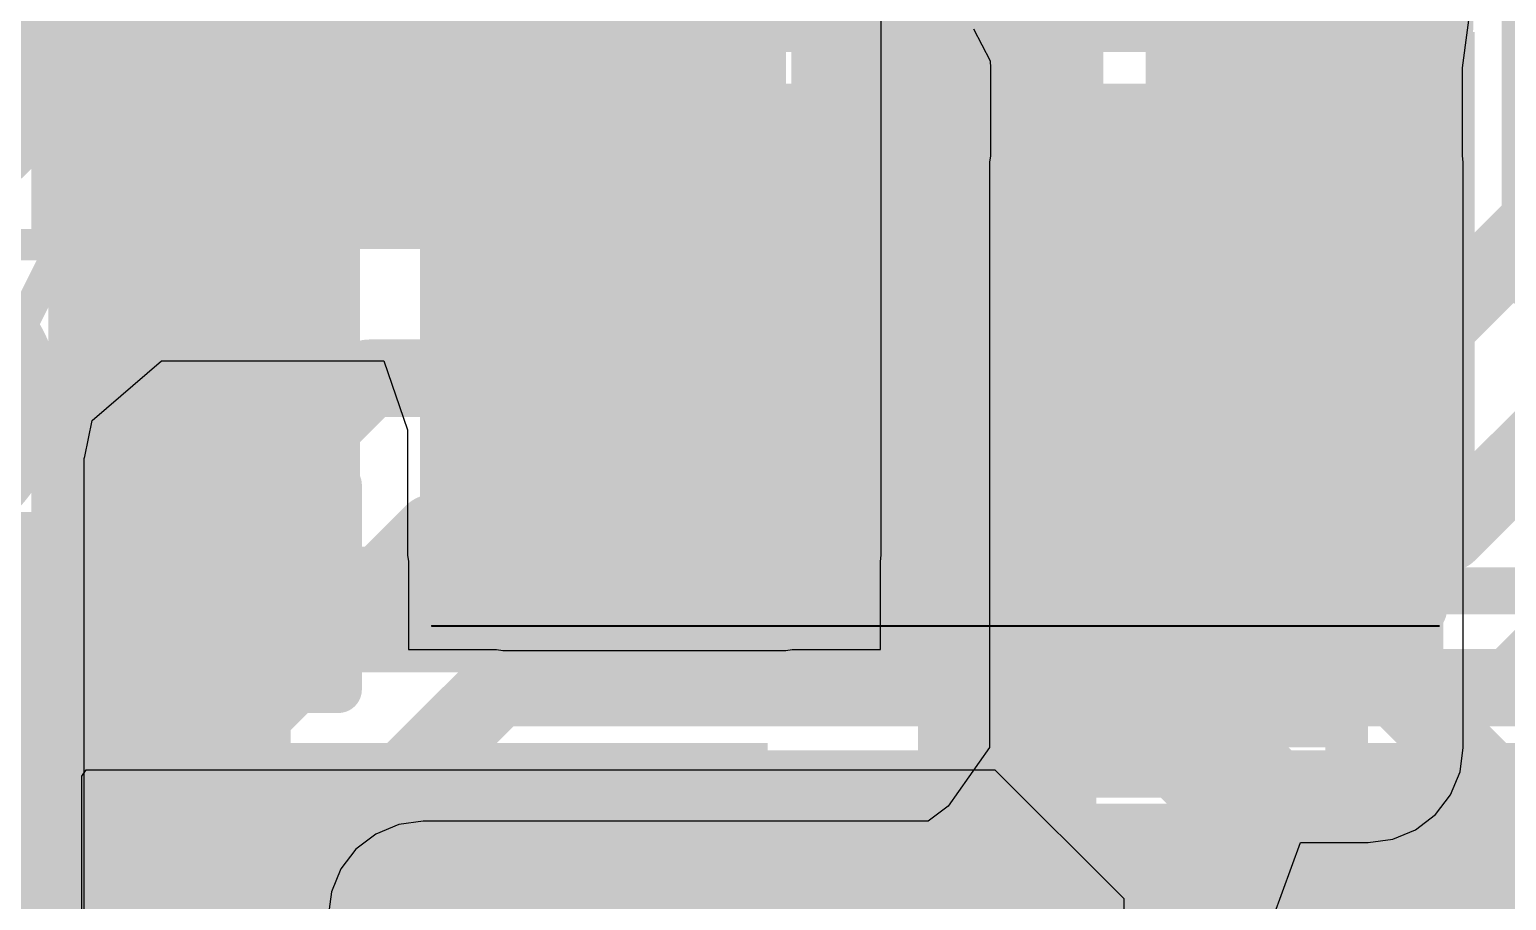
# Model space of a CAD drawing. Header units: inches. Extents: x -35 to 304, y -8 to 63.
# Drawn here: x 8.249 to 10.634, y 5.094 to 6.501 of the extents above; entities that cross this region are included whole.
import ezdxf

# ---------------------------------------------------------------- set-up
doc = ezdxf.new("R2010")
doc.units = ezdxf.units.IN
for name, color, linetype in [('Bottom Layer', 5, 'Continuous'), ('Bottom Overlay', 54, 'Continuous'), ('Bottom Paste', 16, 'Continuous'), ('Bottom Solder', 6, 'Continuous'), ('Drill Drawing', 1, 'Continuous'), ('Layer 2', 16, 'Continuous'), ('Layer 3', 76, 'Continuous'), ('Top Layer', 1, 'Continuous'), ('Top Overlay', 2, 'Continuous'), ('Top Paste', 8, 'Continuous'), ('Top Solder', 216, 'Continuous'), ('Via Holes', 16, 'Continuous')]:
    doc.layers.add(name, color=color, linetype=linetype)

# ---------------------------------------------------------------- blocks, each defined once
blk = doc.blocks.new('CAP_0201_B_4')
at = {"layer": 'Bottom Layer'}
for points in [[(-0.45, 0.15), (-0.15, 0.15), (-0.15, -0.15), (-0.45, -0.15)], [(0.15, 0.15), (0.45, 0.15), (0.45, -0.15), (0.15, -0.15)]]:
    blk.add_hatch(color=5, dxfattribs=at).paths.add_polyline_path(points)
at = {"layer": 'Bottom Paste'}
for points in [[(-0.45, 0.15), (-0.15, 0.15), (-0.15, -0.15), (-0.45, -0.15)], [(0.15, 0.15), (0.45, 0.15), (0.45, -0.15), (0.15, -0.15)]]:
    blk.add_hatch(color=16, dxfattribs=at).paths.add_polyline_path(points)
at = {"layer": 'Bottom Solder'}
for points in [[(-0.505, 0.205), (-0.095, 0.205), (-0.095, -0.205), (-0.505, -0.205)], [(0.095, 0.205), (0.505, 0.205), (0.505, -0.205), (0.095, -0.205)]]:
    blk.add_hatch(color=6, dxfattribs=at).paths.add_polyline_path(points)
at = {"layer": 'Bottom Overlay'}
for points in [[(-0.5334, -0.2286, 0.0762, 0.0762, 0), (-0.5334, 0.2286, 0.0762, 0.0762, 0)], [(-0.2032, 0.2286, 0.0762, 0.0762, 0), (-0.5334, 0.2286, 0.0762, 0.0762, 0)], [(0.5334, 0.2286, 0.0762, 0.0762, 0), (0.2032, 0.2286, 0.0762, 0.0762, 0)], [(0.5334, -0.2286, 0.0762, 0.0762, 0), (0.5334, 0.2286, 0.0762, 0.0762, 0)], [(-0.2032, -0.2286, 0.0762, 0.0762, 0), (-0.5334, -0.2286, 0.0762, 0.0762, 0)], [(0.5334, -0.2286, 0.0762, 0.0762, 0), (0.2032, -0.2286, 0.0762, 0.0762, 0)]]:
    blk.add_lwpolyline(points, format="xyseb", dxfattribs=at)
for points in [[(-0.5524, 0.2286, 0.0381, 0.0381, 1), (-0.5143, 0.2286, 0.0381, 0.0381, 1)], [(-0.5524, 0.2286, 0.0381, 0.0381, 1), (-0.5143, 0.2286, 0.0381, 0.0381, 1)], [(-0.2223, 0.2286, 0.0381, 0.0381, 1), (-0.1842, 0.2286, 0.0381, 0.0381, 1)], [(0.1842, 0.2286, 0.0381, 0.0381, 1), (0.2223, 0.2286, 0.0381, 0.0381, 1)], [(0.5143, 0.2286, 0.0381, 0.0381, 1), (0.5524, 0.2286, 0.0381, 0.0381, 1)], [(0.5143, 0.2286, 0.0381, 0.0381, 1), (0.5524, 0.2286, 0.0381, 0.0381, 1)], [(-0.5524, -0.2286, 0.0381, 0.0381, 1), (-0.5143, -0.2286, 0.0381, 0.0381, 1)], [(-0.5524, -0.2286, 0.0381, 0.0381, 1), (-0.5143, -0.2286, 0.0381, 0.0381, 1)], [(-0.2223, -0.2286, 0.0381, 0.0381, 1), (-0.1842, -0.2286, 0.0381, 0.0381, 1)], [(0.1842, -0.2286, 0.0381, 0.0381, 1), (0.2223, -0.2286, 0.0381, 0.0381, 1)], [(0.5143, -0.2286, 0.0381, 0.0381, 1), (0.5524, -0.2286, 0.0381, 0.0381, 1)], [(0.5143, -0.2286, 0.0381, 0.0381, 1), (0.5524, -0.2286, 0.0381, 0.0381, 1)]]:
    blk.add_lwpolyline(points, format="xyseb", close=True, dxfattribs=at)
blk = doc.blocks.new('DC_096_7')
at = {"layer": 'Top Layer'}
for points in [[(-2.05, 2.0542), (-0.75, 2.0542), (-0.75, 0.2542), (-2.05, 0.2542)], [(-2.05, -0.7458), (-0.75, -0.7458), (-0.75, -1.7458), (-2.05, -1.7458)]]:
    blk.add_hatch(color=1, dxfattribs=at).paths.add_polyline_path(points)
at = {"layer": 'Top Paste'}
for points in [[(-2.05, 2.0542), (-0.75, 2.0542), (-0.75, 0.2542), (-2.05, 0.2542)], [(-2.05, -0.7458), (-0.75, -0.7458), (-0.75, -1.7458), (-2.05, -1.7458)]]:
    blk.add_hatch(color=8, dxfattribs=at).paths.add_polyline_path(points)
at = {"layer": 'Top Solder'}
for points in [[(-2.1, 2.1042), (-0.7, 2.1042), (-0.7, 0.2042), (-2.1, 0.2042)], [(-2.1, -0.6958), (-0.7, -0.6958), (-0.7, -1.7958), (-2.1, -1.7958)]]:
    blk.add_hatch(color=216, dxfattribs=at).paths.add_polyline_path(points)
at = {"layer": 'Top Overlay'}
blk.add_lwpolyline([(-2.05, -1.7458, 0.0762, 0.0762, 0), (-2.05, 2.0542, 0.0762, 0.0762, 0)], format="xyseb", dxfattribs=at)
blk.add_lwpolyline([(-2.0691, -1.7458, 0.0381, 0.0381, 1), (-2.031, -1.7458, 0.0381, 0.0381, 1)], format="xyseb", close=True, dxfattribs=at)
blk = doc.blocks.new('EYSHSNZWZ_12')
at = {"layer": 'Top Layer'}
for points in [[(-3.225, -0.875), (-2.925, -0.875), (-2.925, -1.425), (-3.225, -1.425)], [(-2.625, -0.875), (-2.325, -0.875), (-2.325, -1.425), (-2.625, -1.425)], [(-2.025, -0.875), (-1.725, -0.875), (-1.725, -1.425), (-2.025, -1.425)], [(-1.425, -0.875), (-1.125, -0.875), (-1.125, -1.425), (-1.425, -1.425)]]:
    blk.add_hatch(color=1, dxfattribs=at).paths.add_polyline_path(points)
at = {"layer": 'Top Paste'}
for points in [[(-3.225, -0.875), (-2.925, -0.875), (-2.925, -1.425), (-3.225, -1.425)], [(-2.625, -0.875), (-2.325, -0.875), (-2.325, -1.425), (-2.625, -1.425)], [(-2.025, -0.875), (-1.725, -0.875), (-1.725, -1.425), (-2.025, -1.425)], [(-1.425, -0.875), (-1.125, -0.875), (-1.125, -1.425), (-1.425, -1.425)], [(-2.025, -1.3698), (-1.725, -1.3698), (-1.725, -0.9298), (-2.025, -0.9298)], [(-3.2252, -1.37), (-2.9252, -1.37), (-2.9252, -0.93), (-3.2252, -0.93)], [(-2.625, -1.37), (-2.325, -1.37), (-2.325, -0.93), (-2.625, -0.93)], [(-1.425, -1.37), (-1.125, -1.37), (-1.125, -0.93), (-1.425, -0.93)]]:
    blk.add_hatch(color=8, dxfattribs=at).paths.add_polyline_path(points)
at = {"layer": 'Top Solder'}
for points in [[(-3.3266, -0.7734), (-2.8234, -0.7734), (-2.8234, -1.5266), (-3.3266, -1.5266)], [(-2.7266, -0.7734), (-2.2234, -0.7734), (-2.2234, -1.5266), (-2.7266, -1.5266)], [(-2.1266, -0.7734), (-1.6234, -0.7734), (-1.6234, -1.5266), (-2.1266, -1.5266)], [(-1.5266, -0.7734), (-1.0234, -0.7734), (-1.0234, -1.5266), (-1.5266, -1.5266)]]:
    blk.add_hatch(color=216, dxfattribs=at).paths.add_polyline_path(points)
at = {"layer": 'Top Overlay'}
blk.add_lwpolyline([(-4.318, -1.6764, 0.0762, 0.0762, 0), (4.318, -1.6764, 0.0762, 0.0762, 0)], format="xyseb", dxfattribs=at)
blk = doc.blocks.new('DSBGA_9__1_651_1_61__B_13')
at = {"layer": 'Bottom Layer'}
h = blk.add_hatch(color=5, dxfattribs=at)
edge = h.paths.add_edge_path()
edge.add_arc((-0.5, 0.5), 0.1225, 0, 360)
h = blk.add_hatch(color=5, dxfattribs=at)
edge = h.paths.add_edge_path()
edge.add_arc((0, 0.5), 0.1225, 0, 360)
h = blk.add_hatch(color=5, dxfattribs=at)
edge = h.paths.add_edge_path()
edge.add_arc((0.5, 0.5), 0.1225, 0, 360)
h = blk.add_hatch(color=5, dxfattribs=at)
edge = h.paths.add_edge_path()
edge.add_arc((-0.5, 0), 0.1225, 0, 360)
h = blk.add_hatch(color=5, dxfattribs=at)
edge = h.paths.add_edge_path()
edge.add_arc((0, 0), 0.1225, 0, 360)
h = blk.add_hatch(color=5, dxfattribs=at)
edge = h.paths.add_edge_path()
edge.add_arc((0.5, 0), 0.1225, 0, 360)
h = blk.add_hatch(color=5, dxfattribs=at)
edge = h.paths.add_edge_path()
edge.add_arc((-0.5, -0.5), 0.1225, 0, 360)
h = blk.add_hatch(color=5, dxfattribs=at)
edge = h.paths.add_edge_path()
edge.add_arc((0, -0.5), 0.1225, 0, 360)
h = blk.add_hatch(color=5, dxfattribs=at)
edge = h.paths.add_edge_path()
edge.add_arc((0.5, -0.5), 0.1225, 0, 360)
at = {"layer": 'Bottom Paste'}
h = blk.add_hatch(color=16, dxfattribs=at)
edge = h.paths.add_edge_path()
edge.add_arc((-0.5, 0.5), 0.1225, 0, 360)
h = blk.add_hatch(color=16, dxfattribs=at)
edge = h.paths.add_edge_path()
edge.add_arc((0, 0.5), 0.1225, 0, 360)
h = blk.add_hatch(color=16, dxfattribs=at)
edge = h.paths.add_edge_path()
edge.add_arc((0.5, 0.5), 0.1225, 0, 360)
h = blk.add_hatch(color=16, dxfattribs=at)
edge = h.paths.add_edge_path()
edge.add_arc((-0.5, 0), 0.1225, 0, 360)
h = blk.add_hatch(color=16, dxfattribs=at)
edge = h.paths.add_edge_path()
edge.add_arc((0, 0), 0.1225, 0, 360)
h = blk.add_hatch(color=16, dxfattribs=at)
edge = h.paths.add_edge_path()
edge.add_arc((0.5, 0), 0.1225, 0, 360)
h = blk.add_hatch(color=16, dxfattribs=at)
edge = h.paths.add_edge_path()
edge.add_arc((-0.5, -0.5), 0.1225, 0, 360)
h = blk.add_hatch(color=16, dxfattribs=at)
edge = h.paths.add_edge_path()
edge.add_arc((0, -0.5), 0.1225, 0, 360)
h = blk.add_hatch(color=16, dxfattribs=at)
edge = h.paths.add_edge_path()
edge.add_arc((0.5, -0.5), 0.1225, 0, 360)
at = {"layer": 'Bottom Solder'}
h = blk.add_hatch(color=6, dxfattribs=at)
edge = h.paths.add_edge_path()
edge.add_arc((-0.5, 0.5), 0.1725, 0, 360)
h = blk.add_hatch(color=6, dxfattribs=at)
edge = h.paths.add_edge_path()
edge.add_arc((0, 0.5), 0.1725, 0, 360)
h = blk.add_hatch(color=6, dxfattribs=at)
edge = h.paths.add_edge_path()
edge.add_arc((0.5, 0.5), 0.1725, 0, 360)
h = blk.add_hatch(color=6, dxfattribs=at)
edge = h.paths.add_edge_path()
edge.add_arc((-0.5, 0), 0.1725, 0, 360)
h = blk.add_hatch(color=6, dxfattribs=at)
edge = h.paths.add_edge_path()
edge.add_arc((0, 0), 0.1725, 0, 360)
h = blk.add_hatch(color=6, dxfattribs=at)
edge = h.paths.add_edge_path()
edge.add_arc((0.5, 0), 0.1725, 0, 360)
h = blk.add_hatch(color=6, dxfattribs=at)
edge = h.paths.add_edge_path()
edge.add_arc((-0.5, -0.5), 0.1725, 0, 360)
h = blk.add_hatch(color=6, dxfattribs=at)
edge = h.paths.add_edge_path()
edge.add_arc((0, -0.5), 0.1725, 0, 360)
h = blk.add_hatch(color=6, dxfattribs=at)
edge = h.paths.add_edge_path()
edge.add_arc((0.5, -0.5), 0.1725, 0, 360)
at = {"layer": 'Bottom Overlay'}
for points in [[(0.8382, 0.8382, 0.0762, 0.0762, 0), (-0.8382, 0.8382, 0.0762, 0.0762, 0)], [(-0.8382, 0.8382, 0.0762, 0.0762, 0), (-0.8382, -0.5334, 0.0762, 0.0762, 0)], [(0.8382, 0.8382, 0.0762, 0.0762, 0), (0.8382, -0.8128, 0.0762, 0.0762, 0)], [(-0.5588, -0.8128, 0.0762, 0.0762, 0), (-0.8382, -0.5334, 0.0762, 0.0762, 0)], [(-0.804, -0.7682, 0.127, 0.127, -0.025751), (-0.8039, -0.7669, 0.127, 0.127, 0)], [(0.8382, -0.8128, 0.0762, 0.0762, 0), (-0.5588, -0.8128, 0.0762, 0.0762, 0)]]:
    blk.add_lwpolyline(points, format="xyseb", dxfattribs=at)
for points in [[(-0.8572, 0.8382, 0.0381, 0.0381, 1), (-0.8191, 0.8382, 0.0381, 0.0381, 1)], [(-0.8572, 0.8382, 0.0381, 0.0381, 1), (-0.8191, 0.8382, 0.0381, 0.0381, 1)], [(0.8191, 0.8382, 0.0381, 0.0381, 1), (0.8572, 0.8382, 0.0381, 0.0381, 1)], [(0.8191, 0.8382, 0.0381, 0.0381, 1), (0.8572, 0.8382, 0.0381, 0.0381, 1)], [(-0.8572, -0.5334, 0.0381, 0.0381, 1), (-0.8191, -0.5334, 0.0381, 0.0381, 1)], [(-0.8572, -0.5334, 0.0381, 0.0381, 1), (-0.8191, -0.5334, 0.0381, 0.0381, 1)], [(-0.8358, -0.7682, 0.0635, 0.0635, 1), (-0.7723, -0.7682, 0.0635, 0.0635, 1)], [(-0.8357, -0.7669, 0.0635, 0.0635, 1), (-0.7722, -0.7669, 0.0635, 0.0635, 1)], [(-0.5778, -0.8128, 0.0381, 0.0381, 1), (-0.5398, -0.8128, 0.0381, 0.0381, 1)], [(-0.5778, -0.8128, 0.0381, 0.0381, 1), (-0.5398, -0.8128, 0.0381, 0.0381, 1)], [(0.8191, -0.8128, 0.0381, 0.0381, 1), (0.8572, -0.8128, 0.0381, 0.0381, 1)], [(0.8191, -0.8128, 0.0381, 0.0381, 1), (0.8572, -0.8128, 0.0381, 0.0381, 1)]]:
    blk.add_lwpolyline(points, format="xyseb", close=True, dxfattribs=at)
blk = doc.blocks.new('DFN_6_EP_2_2__B_14')
at = {"layer": 'Bottom Layer'}
blk.add_hatch(color=5, dxfattribs=at).paths.add_polyline_path([(-0.28, 0.685), (0.28, 0.685), (0.28, -0.685), (-0.28, -0.685)])
at = {"layer": 'Bottom Paste'}
blk.add_hatch(color=16, dxfattribs=at).paths.add_polyline_path([(-0.28, 0.685), (0.28, 0.685), (0.28, -0.685), (-0.28, -0.685)])
at = {"layer": 'Bottom Solder'}
for points in [[(-0.3816, 0.7866), (0.3816, 0.7866), (0.3816, -0.7866), (-0.3816, -0.7866)], [(-1.3191, 0.7516), (-0.5159, 0.7516), (-0.5159, 0.2484), (-1.3191, 0.2484)]]:
    blk.add_hatch(color=6, dxfattribs=at).paths.add_polyline_path(points)
at = {"layer": 'Bottom Overlay'}
for points in [[(-1, 0.7968, 0.0762, 0.0762, 0), (-1, 1, 0.0762, 0.0762, 0)], [(-1, 1, 0.0762, 0.0762, 0), (1, 1, 0.0762, 0.0762, 0)]]:
    blk.add_lwpolyline(points, format="xyseb", dxfattribs=at)
for points in [[(-1.0191, 1, 0.0381, 0.0381, 1), (-0.981, 1, 0.0381, 0.0381, 1)], [(-1.0191, 1, 0.0381, 0.0381, 1), (-0.981, 1, 0.0381, 0.0381, 1)], [(-1.0191, 0.7968, 0.0381, 0.0381, 1), (-0.981, 0.7968, 0.0381, 0.0381, 1)]]:
    blk.add_lwpolyline(points, format="xyseb", close=True, dxfattribs=at)
blk = doc.blocks.new('R___0201_B_22')
at = {"layer": 'Bottom Layer'}
for points in [[(-0.41, 0.185), (-0.14, 0.185), (-0.14, -0.185), (-0.41, -0.185)], [(0.14, 0.185), (0.41, 0.185), (0.41, -0.185), (0.14, -0.185)]]:
    blk.add_hatch(color=5, dxfattribs=at).paths.add_polyline_path(points)
at = {"layer": 'Bottom Paste'}
for points in [[(-0.41, 0.185), (-0.14, 0.185), (-0.14, -0.185), (-0.41, -0.185)], [(0.14, 0.185), (0.41, 0.185), (0.41, -0.185), (0.14, -0.185)]]:
    blk.add_hatch(color=16, dxfattribs=at).paths.add_polyline_path(points)
at = {"layer": 'Bottom Solder'}
for points in [[(-0.465, 0.24), (-0.085, 0.24), (-0.085, -0.24), (-0.465, -0.24)], [(0.085, 0.24), (0.465, 0.24), (0.465, -0.24), (0.085, -0.24)]]:
    blk.add_hatch(color=6, dxfattribs=at).paths.add_polyline_path(points)
at = {"layer": 'Bottom Overlay'}
for points in [[(-0.4826, -0.254, 0.0762, 0.0762, 0), (-0.4826, 0.254, 0.0762, 0.0762, 0)], [(0.4826, 0.254, 0.0762, 0.0762, 0), (-0.4826, 0.254, 0.0762, 0.0762, 0)], [(0.4826, -0.254, 0.0762, 0.0762, 0), (0.4826, 0.254, 0.0762, 0.0762, 0)], [(0.4826, -0.254, 0.0762, 0.0762, 0), (-0.4826, -0.254, 0.0762, 0.0762, 0)]]:
    blk.add_lwpolyline(points, format="xyseb", dxfattribs=at)
for points in [[(-0.5016, 0.254, 0.0381, 0.0381, 1), (-0.4636, 0.254, 0.0381, 0.0381, 1)], [(-0.5016, 0.254, 0.0381, 0.0381, 1), (-0.4636, 0.254, 0.0381, 0.0381, 1)], [(0.4636, 0.254, 0.0381, 0.0381, 1), (0.5016, 0.254, 0.0381, 0.0381, 1)], [(0.4636, 0.254, 0.0381, 0.0381, 1), (0.5016, 0.254, 0.0381, 0.0381, 1)], [(-0.5016, -0.254, 0.0381, 0.0381, 1), (-0.4636, -0.254, 0.0381, 0.0381, 1)], [(-0.5016, -0.254, 0.0381, 0.0381, 1), (-0.4636, -0.254, 0.0381, 0.0381, 1)], [(0.4636, -0.254, 0.0381, 0.0381, 1), (0.5016, -0.254, 0.0381, 0.0381, 1)], [(0.4636, -0.254, 0.0381, 0.0381, 1), (0.5016, -0.254, 0.0381, 0.0381, 1)]]:
    blk.add_lwpolyline(points, format="xyseb", close=True, dxfattribs=at)
blk = doc.blocks.new('R___0402_B_23')
at = {"layer": 'Bottom Layer'}
for points in [[(-0.2413, 0.3175), (-0.2413, -0.3175), (-0.6985, -0.3175), (-0.6985, 0.3175)], [(0.6985, 0.3175), (0.6985, -0.3175), (0.2413, -0.3175), (0.2413, 0.3175)]]:
    blk.add_hatch(color=5, dxfattribs=at).paths.add_polyline_path(points)
at = {"layer": 'Bottom Paste'}
for points in [[(-0.2413, 0.3175), (-0.2413, -0.3175), (-0.6985, -0.3175), (-0.6985, 0.3175)], [(0.6985, 0.3175), (0.6985, -0.3175), (0.2413, -0.3175), (0.2413, 0.3175)]]:
    blk.add_hatch(color=16, dxfattribs=at).paths.add_polyline_path(points)
at = {"layer": 'Bottom Solder'}
for points in [[(-0.1863, 0.3725), (-0.1863, -0.3725), (-0.7535, -0.3725), (-0.7535, 0.3725)], [(0.7535, 0.3725), (0.7535, -0.3725), (0.1863, -0.3725), (0.1863, 0.3725)]]:
    blk.add_hatch(color=6, dxfattribs=at).paths.add_polyline_path(points)
at = {"layer": 'Bottom Overlay'}
for points in [[(-0.7874, 0.4064, 0.0762, 0.0762, 0), (-0.7874, -0.4064, 0.0762, 0.0762, 0)], [(0.7874, 0.4064, 0.0762, 0.0762, 0), (-0.7874, 0.4064, 0.0762, 0.0762, 0)], [(0.8128, 0.4318, 0.00323, 0.00323, 0), (-0.8128, 0.4318, 0.00323, 0.00323, 0)], [(0.7874, 0.4064, 0.0762, 0.0762, 0), (0.7874, -0.4064, 0.0762, 0.0762, 0)], [(0.7874, -0.4064, 0.0762, 0.0762, 0), (-0.7874, -0.4064, 0.0762, 0.0762, 0)]]:
    blk.add_lwpolyline(points, format="xyseb", dxfattribs=at)
for points in [[(-0.8065, 0.4064, 0.0381, 0.0381, 1), (-0.7683, 0.4064, 0.0381, 0.0381, 1)], [(-0.8065, 0.4064, 0.0381, 0.0381, 1), (-0.7683, 0.4064, 0.0381, 0.0381, 1)], [(-0.8136, 0.4318, 0.00161, 0.00161, 1), (-0.812, 0.4318, 0.00161, 0.00161, 1)], [(0.7683, 0.4064, 0.0381, 0.0381, 1), (0.8065, 0.4064, 0.0381, 0.0381, 1)], [(0.7683, 0.4064, 0.0381, 0.0381, 1), (0.8065, 0.4064, 0.0381, 0.0381, 1)], [(0.812, 0.4318, 0.00161, 0.00161, 1), (0.8136, 0.4318, 0.00161, 0.00161, 1)], [(-0.8065, -0.4064, 0.0381, 0.0381, 1), (-0.7683, -0.4064, 0.0381, 0.0381, 1)], [(-0.8065, -0.4064, 0.0381, 0.0381, 1), (-0.7683, -0.4064, 0.0381, 0.0381, 1)], [(0.7683, -0.4064, 0.0381, 0.0381, 1), (0.8065, -0.4064, 0.0381, 0.0381, 1)], [(0.7683, -0.4064, 0.0381, 0.0381, 1), (0.8065, -0.4064, 0.0381, 0.0381, 1)]]:
    blk.add_lwpolyline(points, format="xyseb", close=True, dxfattribs=at)
blk = doc.blocks.new('R___0201_B_24')
at = {"layer": 'Bottom Layer'}
for points in [[(-0.41, 0.185), (-0.14, 0.185), (-0.14, -0.185), (-0.41, -0.185)], [(0.14, 0.185), (0.41, 0.185), (0.41, -0.185), (0.14, -0.185)]]:
    blk.add_hatch(color=5, dxfattribs=at).paths.add_polyline_path(points)
at = {"layer": 'Bottom Paste'}
for points in [[(-0.41, 0.185), (-0.14, 0.185), (-0.14, -0.185), (-0.41, -0.185)], [(0.14, 0.185), (0.41, 0.185), (0.41, -0.185), (0.14, -0.185)]]:
    blk.add_hatch(color=16, dxfattribs=at).paths.add_polyline_path(points)
at = {"layer": 'Bottom Solder'}
for points in [[(-0.465, 0.24), (-0.085, 0.24), (-0.085, -0.24), (-0.465, -0.24)], [(0.085, 0.24), (0.465, 0.24), (0.465, -0.24), (0.085, -0.24)]]:
    blk.add_hatch(color=6, dxfattribs=at).paths.add_polyline_path(points)
at = {"layer": 'Bottom Overlay'}
for points in [[(-0.4826, 0.254, 0.0762, 0.0762, 0), (-0.4826, -0.254, 0.0762, 0.0762, 0)], [(0.4826, 0.254, 0.0762, 0.0762, 0), (-0.4826, 0.254, 0.0762, 0.0762, 0)], [(0.4826, 0.254, 0.0762, 0.0762, 0), (0.4826, -0.254, 0.0762, 0.0762, 0)], [(0.4826, -0.254, 0.0762, 0.0762, 0), (-0.4826, -0.254, 0.0762, 0.0762, 0)]]:
    blk.add_lwpolyline(points, format="xyseb", dxfattribs=at)
for points in [[(-0.5016, 0.254, 0.0381, 0.0381, 1), (-0.4636, 0.254, 0.0381, 0.0381, 1)], [(-0.5016, 0.254, 0.0381, 0.0381, 1), (-0.4636, 0.254, 0.0381, 0.0381, 1)], [(0.4636, 0.254, 0.0381, 0.0381, 1), (0.5016, 0.254, 0.0381, 0.0381, 1)], [(0.4636, 0.254, 0.0381, 0.0381, 1), (0.5016, 0.254, 0.0381, 0.0381, 1)], [(-0.5016, -0.254, 0.0381, 0.0381, 1), (-0.4636, -0.254, 0.0381, 0.0381, 1)], [(-0.5016, -0.254, 0.0381, 0.0381, 1), (-0.4636, -0.254, 0.0381, 0.0381, 1)], [(0.4636, -0.254, 0.0381, 0.0381, 1), (0.5016, -0.254, 0.0381, 0.0381, 1)], [(0.4636, -0.254, 0.0381, 0.0381, 1), (0.5016, -0.254, 0.0381, 0.0381, 1)]]:
    blk.add_lwpolyline(points, format="xyseb", close=True, dxfattribs=at)

msp = doc.modelspace()

# ---------------------------------------------------------------- hatches: boundary and pattern name
at = {"layer": 'Bottom Layer'}
for points in [[(8.8343, 6.2733), (9.4706, 6.2733), (9.4706, 7.0035), (8.8343, 7.0035)], [(9.0134, 5.6515), (9.4706, 5.6515), (9.4706, 6.9844), (9.0134, 6.9844)], [(9.9532, 5.3411), (10.4104, 5.3411), (10.4104, 6.2865), (9.9532, 6.2865)], [(7.7807, 3.811), (8.6382, 3.811), (8.6382, 5.594), (7.7807, 5.594)]]:
    msp.add_hatch(color=5, dxfattribs=at).paths.add_polyline_path(points)
h = msp.add_hatch(color=5, dxfattribs=at)
edge = h.paths.add_edge_path()
edge.add_arc((10.1135, 5.6082), 0.15, 0, 360)
at = {"layer": 'Bottom Solder'}
h = msp.add_hatch(color=6, dxfattribs=at)
edge = h.paths.add_edge_path()
edge.add_arc((8.0681, 6.4472), 0.2516, 0, 360)
h = msp.add_hatch(color=6, dxfattribs=at)
edge = h.paths.add_edge_path()
edge.add_arc((8.0479, 5.8991), 0.2516, 0, 360)
h = msp.add_hatch(color=6, dxfattribs=at)
edge = h.paths.add_edge_path()
edge.add_arc((10.1135, 5.6082), 0.2516, 0, 360)
at = {"layer": 'Layer 2'}
h = msp.add_hatch(color=16, dxfattribs=at)
edge = h.paths.add_edge_path()
edge.add_arc((8.8422, 6.6167), 0.15, 0, 360)
h = msp.add_hatch(color=16, dxfattribs=at)
edge = h.paths.add_edge_path()
edge.add_arc((10.3309, 6.4248), 0.15, 0, 360)
h = msp.add_hatch(color=16, dxfattribs=at)
edge = h.paths.add_edge_path()
edge.add_arc((8.5311, 6.3954), 0.15, 0, 360)
h = msp.add_hatch(color=16, dxfattribs=at)
edge = h.paths.add_edge_path()
edge.add_arc((9.1311, 6.275), 0.15, 0, 360)
at = {"layer": 'Layer 3'}
h = msp.add_hatch(color=76, dxfattribs=at)
edge = h.paths.add_edge_path()
edge.add_arc((8.8422, 6.6167), 0.15, 0, 360)
h = msp.add_hatch(color=76, dxfattribs=at)
edge = h.paths.add_edge_path()
edge.add_arc((9.1311, 6.275), 0.15, 0, 360)
h = msp.add_hatch(color=76, dxfattribs=at)
edge = h.paths.add_edge_path()
edge.add_arc((10.1135, 5.6082), 0.15, 0, 360)
at = {"layer": 'Top Layer'}
h = msp.add_hatch(color=1, dxfattribs=at)
edge = h.paths.add_edge_path()
edge.add_arc((8.8422, 6.6167), 0.15, 0, 360)
h = msp.add_hatch(color=1, dxfattribs=at)
edge = h.paths.add_edge_path()
edge.add_arc((10.3309, 6.4248), 0.15, 0, 360)
h = msp.add_hatch(color=1, dxfattribs=at)
edge = h.paths.add_edge_path()
edge.add_arc((8.5311, 6.3954), 0.15, 0, 360)
h = msp.add_hatch(color=1, dxfattribs=at)
edge = h.paths.add_edge_path()
edge.add_arc((9.1311, 6.275), 0.15, 0, 360)
for points in [[(8.3878, 3.9582), (9.7205, 3.9582), (9.7205, 5.298), (8.3878, 5.298)], [(10.1811, 3.998), (12.1936, 3.998), (12.1936, 5.298), (10.1811, 5.298)]]:
    msp.add_hatch(color=1, dxfattribs=at).paths.add_polyline_path(points)
at = {"layer": 'Top Solder'}
h = msp.add_hatch(color=216, dxfattribs=at)
edge = h.paths.add_edge_path()
edge.add_arc((8.8422, 6.6167), 0.2516, 0, 360)
h = msp.add_hatch(color=216, dxfattribs=at)
edge = h.paths.add_edge_path()
edge.add_arc((10.3309, 6.4248), 0.2516, 0, 360)
h = msp.add_hatch(color=216, dxfattribs=at)
edge = h.paths.add_edge_path()
edge.add_arc((8.5311, 6.3954), 0.2516, 0, 360)
h = msp.add_hatch(color=216, dxfattribs=at)
edge = h.paths.add_edge_path()
edge.add_arc((9.1311, 6.275), 0.2516, 0, 360)
at = {"layer": 'Via Holes'}
h = msp.add_hatch(color=7, dxfattribs=at)
edge = h.paths.add_edge_path()
edge.add_arc((10.3309, 6.4248), 0.075, 0, 360)
h = msp.add_hatch(color=7, dxfattribs=at)
edge = h.paths.add_edge_path()
edge.add_arc((8.5311, 6.3954), 0.075, 0, 360)
h = msp.add_hatch(color=7, dxfattribs=at)
edge = h.paths.add_edge_path()
edge.add_arc((9.1311, 6.275), 0.075, 0, 360)
h = msp.add_hatch(color=7, dxfattribs=at)
edge = h.paths.add_edge_path()
edge.add_arc((10.1135, 5.6082), 0.075, 0, 360)

# ---------------------------------------------------------------- linework, layer by layer
at = {"layer": 'Bottom Layer'}
for p, q in [((9.6243, 5.6515), (9.6243, 6.5644)), ((10.5628, 6.4389), (10.579, 6.5592)), ((9.7733, 6.5018), (9.8001, 6.4503)), ((9.8001, 6.4503), (9.8008, 6.4389)), ((9.8008, 6.4389), (9.8008, 6.4389)), ((9.8008, 6.4389), (9.8008, 6.2965)), ((10.5628, 6.2965), (10.5628, 6.4389)), ((10.5628, 6.4389), (10.5628, 6.4389)), ((9.8008, 6.2965), (9.7994, 6.2865)), ((10.5641, 6.2865), (10.5628, 6.2965)), ((9.7994, 6.2865), (9.7994, 5.3411)), ((10.5641, 5.3411), (10.5641, 6.2865)), ((8.3503, 5.8693), (8.4622, 5.9656)), ((8.4622, 5.9656), (8.8215, 5.9656)), ((8.8215, 5.9656), (8.8596, 5.8543)), ((8.3387, 5.8109), (8.3503, 5.8693)), ((8.8596, 5.8543), (8.8596, 5.6515)), ((8.3375, 5.8079), (8.3387, 5.8109)), ((8.3375, 3.5252), (8.3375, 5.8079)), ((8.8596, 5.6515), (8.861, 5.6415)), ((9.623, 5.6415), (9.6243, 5.6515)), ((8.861, 5.6415), (8.861, 5.4991)), ((9.623, 5.4991), (9.623, 5.6415)), ((8.861, 5.4991), (9.0034, 5.4991)), ((9.0034, 5.4991), (9.0134, 5.4978)), ((9.0134, 5.4978), (9.4706, 5.4978)), ((9.4706, 5.4978), (9.4806, 5.4991)), ((9.4806, 5.4991), (9.623, 5.4991)), ((9.7994, 5.3411), (9.7327, 5.2463)), ((10.5588, 5.3013), (10.5641, 5.3411)), ((10.5435, 5.2642), (10.5588, 5.3013)), ((9.7327, 5.2463), (9.7002, 5.2216)), ((10.5191, 5.2324), (10.5435, 5.2642)), ((10.4872, 5.208), (10.5191, 5.2324)), ((8.8082, 5.201), (8.7764, 5.1765)), ((8.8453, 5.2163), (8.8082, 5.201)), ((8.8851, 5.2216), (8.8453, 5.2163)), ((9.7002, 5.2216), (8.8851, 5.2216)), ((10.4501, 5.1926), (10.4872, 5.208)), ((8.7764, 5.1765), (8.752, 5.1447)), ((10.2579, 5.0678), (10.3012, 5.1874)), ((10.3012, 5.1874), (10.4104, 5.1874)), ((10.4104, 5.1874), (10.4501, 5.1926)), ((8.752, 5.1447), (8.7366, 5.1076)), ((8.7366, 5.1076), (8.7314, 5.0678))]:
    msp.add_line(p, q, dxfattribs=at)
for points in [[(10.2039, 5.9911, 0.3048, 0.3048, 0), (10.2039, 6.8406, 0.3048, 0.3048, 0)], [(9.2039, 6.1965, 0.254, 0.254, 0), (9.2039, 6.8406, 0.254, 0.254, 0)], [(8.5244, 6.2733, 0.254, 0.254, 0), (9.1442, 6.2733, 0.254, 0.254, 0)], [(9.1442, 6.2733, 0.254, 0.254, 0), (9.242, 6.1755, 0.254, 0.254, 0)], [(8.5192, 6.268, 0.127, 0.127, 0), (8.5906, 6.1965, 0.127, 0.127, 0)], [(9.242, 5.969, 0.254, 0.254, 0), (9.242, 6.1755, 0.254, 0.254, 0)], [(10.1818, 5.969, 0.127, 0.127, 0), (10.2039, 5.9911, 0.127, 0.127, 0)]]:
    msp.add_lwpolyline(points, format="xyseb", dxfattribs=at)
for points in [[(8.4609, 6.2733, 0.127, 0.127, 1), (8.5879, 6.2733, 0.127, 0.127, 1)], [(9.0807, 6.2733, 0.127, 0.127, 1), (9.2077, 6.2733, 0.127, 0.127, 1)], [(9.0807, 6.2733, 0.127, 0.127, 1), (9.2077, 6.2733, 0.127, 0.127, 1)], [(8.4874, 6.268, 0.0635, 0.0635, 1), (8.5509, 6.268, 0.0635, 0.0635, 1)], [(9.1404, 6.1965, 0.127, 0.127, 1), (9.2674, 6.1965, 0.127, 0.127, 1)], [(9.1785, 6.1755, 0.127, 0.127, 1), (9.3055, 6.1755, 0.127, 0.127, 1)], [(9.1785, 6.1755, 0.127, 0.127, 1), (9.3055, 6.1755, 0.127, 0.127, 1)], [(8.5589, 6.1965, 0.0635, 0.0635, 1), (8.6224, 6.1965, 0.0635, 0.0635, 1)], [(10.1277, 5.9911, 0.1524, 0.1524, 1), (10.2801, 5.9911, 0.1524, 0.1524, 1)], [(9.1785, 5.969, 0.127, 0.127, 1), (9.3055, 5.969, 0.127, 0.127, 1)], [(10.1721, 5.9911, 0.0635, 0.0635, 1), (10.2356, 5.9911, 0.0635, 0.0635, 1)], [(10.15, 5.969, 0.0635, 0.0635, 1), (10.2135, 5.969, 0.0635, 0.0635, 1)]]:
    msp.add_lwpolyline(points, format="xyseb", close=True, dxfattribs=at)
at = {"layer": 'Drill Drawing'}
for points in [[(8.5882, 6.8707, 0.0508, 0.0508, 0), (8.8422, 6.3627, 0.0508, 0.0508, 0)], [(8.8422, 6.3627, 0.0508, 0.0508, 0), (9.0962, 6.8707, 0.0508, 0.0508, 0)], [(8.0681, 6.1932, 0.0508, 0.0508, 0), (8.3221, 6.7012, 0.0508, 0.0508, 0)], [(10.0769, 6.6788, 0.0508, 0.0508, 0), (10.3309, 6.1708, 0.0508, 0.0508, 0)], [(10.3309, 6.1708, 0.0508, 0.0508, 0), (10.5849, 6.6788, 0.0508, 0.0508, 0)], [(8.2771, 6.6494, 0.0508, 0.0508, 0), (8.5311, 6.1414, 0.0508, 0.0508, 0)], [(8.5311, 6.1414, 0.0508, 0.0508, 0), (8.7851, 6.6494, 0.0508, 0.0508, 0)], [(8.8771, 6.529, 0.0508, 0.0508, 0), (9.1311, 6.021, 0.0508, 0.0508, 0)], [(9.1311, 6.021, 0.0508, 0.0508, 0), (9.3851, 6.529, 0.0508, 0.0508, 0)], [(7.7939, 6.1531, 0.0508, 0.0508, 0), (8.3019, 6.1531, 0.0508, 0.0508, 0)], [(8.0479, 5.6451, 0.0508, 0.0508, 0), (8.3019, 6.1531, 0.0508, 0.0508, 0)], [(9.8595, 5.8622, 0.0508, 0.0508, 0), (10.3675, 5.8622, 0.0508, 0.0508, 0)], [(9.8595, 5.8622, 0.0508, 0.0508, 0), (10.1135, 5.3542, 0.0508, 0.0508, 0)], [(10.1135, 5.3542, 0.0508, 0.0508, 0), (10.3675, 5.8622, 0.0508, 0.0508, 0)]]:
    msp.add_lwpolyline(points, format="xyseb", dxfattribs=at)
for points in [[(8.8295, 6.3627, 0.0254, 0.0254, 1), (8.8549, 6.3627, 0.0254, 0.0254, 1)], [(8.8295, 6.3627, 0.0254, 0.0254, 1), (8.8549, 6.3627, 0.0254, 0.0254, 1)], [(8.2892, 6.1531, 0.0254, 0.0254, 1), (8.3146, 6.1531, 0.0254, 0.0254, 1)], [(8.2892, 6.1531, 0.0254, 0.0254, 1), (8.3146, 6.1531, 0.0254, 0.0254, 1)], [(10.3182, 6.1708, 0.0254, 0.0254, 1), (10.3436, 6.1708, 0.0254, 0.0254, 1)], [(10.3182, 6.1708, 0.0254, 0.0254, 1), (10.3436, 6.1708, 0.0254, 0.0254, 1)], [(8.5184, 6.1414, 0.0254, 0.0254, 1), (8.5438, 6.1414, 0.0254, 0.0254, 1)], [(8.5184, 6.1414, 0.0254, 0.0254, 1), (8.5438, 6.1414, 0.0254, 0.0254, 1)], [(9.1184, 6.021, 0.0254, 0.0254, 1), (9.1438, 6.021, 0.0254, 0.0254, 1)], [(9.1184, 6.021, 0.0254, 0.0254, 1), (9.1438, 6.021, 0.0254, 0.0254, 1)], [(9.8468, 5.8622, 0.0254, 0.0254, 1), (9.8722, 5.8622, 0.0254, 0.0254, 1)], [(9.8468, 5.8622, 0.0254, 0.0254, 1), (9.8722, 5.8622, 0.0254, 0.0254, 1)], [(10.3548, 5.8622, 0.0254, 0.0254, 1), (10.3802, 5.8622, 0.0254, 0.0254, 1)], [(10.3548, 5.8622, 0.0254, 0.0254, 1), (10.3802, 5.8622, 0.0254, 0.0254, 1)], [(10.1008, 5.3542, 0.0254, 0.0254, 1), (10.1262, 5.3542, 0.0254, 0.0254, 1)], [(10.1008, 5.3542, 0.0254, 0.0254, 1), (10.1262, 5.3542, 0.0254, 0.0254, 1)]]:
    msp.add_lwpolyline(points, format="xyseb", close=True, dxfattribs=at)
at = {"layer": 'Layer 2'}
for points in [[(10.3389, 6.4328, 0.125, 0.125, 0), (10.3389, 7.6882, 0.125, 0.125, 0)], [(10.6426, 5.4375, 0.125, 0.125, 0), (12.0605, 6.8554, 0.125, 0.125, 0)], [(10.539, 5.6875, 0.125, 0.125, 0), (11.6751, 6.8235, 0.125, 0.125, 0)], [(10.4355, 5.9375, 0.125, 0.125, 0), (11.1502, 6.6522, 0.125, 0.125, 0)], [(10.3309, 6.4248, 0.125, 0.125, 0), (10.3389, 6.4328, 0.125, 0.125, 0)], [(8.5311, 6.075, 0.125, 0.125, 0), (8.5311, 6.3954, 0.125, 0.125, 0)], [(8.3648, 5.9087, 0.125, 0.125, 0), (8.5311, 6.075, 0.125, 0.125, 0)], [(8.5188, 5.6587, 0.125, 0.125, 0), (8.7976, 5.9375, 0.125, 0.125, 0)], [(8.7976, 5.9375, 0.125, 0.125, 0), (10.4355, 5.9375, 0.125, 0.125, 0)], [(7.0293, 5.9087, 0.125, 0.125, 0), (8.3648, 5.9087, 0.125, 0.125, 0)], [(8.6223, 5.4087, 0.125, 0.125, 0), (8.9011, 5.6875, 0.125, 0.125, 0)], [(8.9011, 5.6875, 0.125, 0.125, 0), (10.539, 5.6875, 0.125, 0.125, 0)], [(6.9258, 5.6587, 0.125, 0.125, 0), (8.5188, 5.6587, 0.125, 0.125, 0)], [(8.7259, 5.1587, 0.125, 0.125, 0), (9.0047, 5.4375, 0.125, 0.125, 0)], [(9.0047, 5.4375, 0.125, 0.125, 0), (10.6426, 5.4375, 0.125, 0.125, 0)], [(6.8222, 5.4087, 0.125, 0.125, 0), (8.6223, 5.4087, 0.125, 0.125, 0)], [(8.3472, 4.3768, 0.125, 0.125, 0), (9.1579, 5.1875, 0.125, 0.125, 0)], [(9.1579, 5.1875, 0.125, 0.125, 0), (10.7462, 5.1875, 0.125, 0.125, 0)], [(6.7105, 5.1587, 0.125, 0.125, 0), (8.7259, 5.1587, 0.125, 0.125, 0)]]:
    msp.add_lwpolyline(points, format="xyseb", dxfattribs=at)
for points in [[(10.2997, 6.4248, 0.0625, 0.0625, 1), (10.3622, 6.4248, 0.0625, 0.0625, 1)], [(10.3076, 6.4328, 0.0625, 0.0625, 1), (10.3701, 6.4328, 0.0625, 0.0625, 1)], [(10.3076, 6.4328, 0.0625, 0.0625, 1), (10.3701, 6.4328, 0.0625, 0.0625, 1)], [(8.4998, 6.3954, 0.0625, 0.0625, 1), (8.5623, 6.3954, 0.0625, 0.0625, 1)], [(8.4998, 6.075, 0.0625, 0.0625, 1), (8.5623, 6.075, 0.0625, 0.0625, 1)], [(8.4998, 6.075, 0.0625, 0.0625, 1), (8.5623, 6.075, 0.0625, 0.0625, 1)], [(8.7663, 5.9375, 0.0625, 0.0625, 1), (8.8288, 5.9375, 0.0625, 0.0625, 1)], [(8.7663, 5.9375, 0.0625, 0.0625, 1), (8.8288, 5.9375, 0.0625, 0.0625, 1)], [(10.4042, 5.9375, 0.0625, 0.0625, 1), (10.4667, 5.9375, 0.0625, 0.0625, 1)], [(10.4042, 5.9375, 0.0625, 0.0625, 1), (10.4667, 5.9375, 0.0625, 0.0625, 1)], [(8.3336, 5.9087, 0.0625, 0.0625, 1), (8.3961, 5.9087, 0.0625, 0.0625, 1)], [(8.3336, 5.9087, 0.0625, 0.0625, 1), (8.3961, 5.9087, 0.0625, 0.0625, 1)], [(8.8699, 5.6875, 0.0625, 0.0625, 1), (8.9324, 5.6875, 0.0625, 0.0625, 1)], [(8.8699, 5.6875, 0.0625, 0.0625, 1), (8.9324, 5.6875, 0.0625, 0.0625, 1)], [(10.5078, 5.6875, 0.0625, 0.0625, 1), (10.5703, 5.6875, 0.0625, 0.0625, 1)], [(10.5078, 5.6875, 0.0625, 0.0625, 1), (10.5703, 5.6875, 0.0625, 0.0625, 1)], [(8.4875, 5.6587, 0.0625, 0.0625, 1), (8.55, 5.6587, 0.0625, 0.0625, 1)], [(8.4875, 5.6587, 0.0625, 0.0625, 1), (8.55, 5.6587, 0.0625, 0.0625, 1)], [(8.9734, 5.4375, 0.0625, 0.0625, 1), (9.0359, 5.4375, 0.0625, 0.0625, 1)], [(8.9734, 5.4375, 0.0625, 0.0625, 1), (9.0359, 5.4375, 0.0625, 0.0625, 1)], [(10.6114, 5.4375, 0.0625, 0.0625, 1), (10.6739, 5.4375, 0.0625, 0.0625, 1)], [(10.6114, 5.4375, 0.0625, 0.0625, 1), (10.6739, 5.4375, 0.0625, 0.0625, 1)], [(8.5911, 5.4087, 0.0625, 0.0625, 1), (8.6536, 5.4087, 0.0625, 0.0625, 1)], [(8.5911, 5.4087, 0.0625, 0.0625, 1), (8.6536, 5.4087, 0.0625, 0.0625, 1)], [(9.1266, 5.1875, 0.0625, 0.0625, 1), (9.1891, 5.1875, 0.0625, 0.0625, 1)], [(9.1266, 5.1875, 0.0625, 0.0625, 1), (9.1891, 5.1875, 0.0625, 0.0625, 1)], [(8.6946, 5.1587, 0.0625, 0.0625, 1), (8.7571, 5.1587, 0.0625, 0.0625, 1)], [(8.6946, 5.1587, 0.0625, 0.0625, 1), (8.7571, 5.1587, 0.0625, 0.0625, 1)]]:
    msp.add_lwpolyline(points, format="xyseb", close=True, dxfattribs=at)
at = {"layer": 'Layer 3'}
for points in [[(8.6082, 6.3827, 0.125, 0.125, 0), (8.8422, 6.6167, 0.125, 0.125, 0)], [(8.6082, 5.0085, 0.125, 0.125, 0), (8.6082, 6.3827, 0.125, 0.125, 0)], [(9.1311, 6.275, 0.125, 0.125, 0), (10.2711, 6.275, 0.125, 0.125, 0)], [(10.2711, 6.275, 0.125, 0.125, 0), (10.4692, 6.0769, 0.125, 0.125, 0)], [(10.4692, 5.4241, 0.125, 0.125, 0), (10.4692, 6.0769, 0.125, 0.125, 0)], [(9.8449, 5.3396, 0.254, 0.254, 0), (10.1135, 5.6082, 0.254, 0.254, 0)], [(10.4692, 5.4241, 0.125, 0.125, 0), (10.7269, 5.1664, 0.125, 0.125, 0)], [(9.8449, 2.9845, 0.254, 0.254, 0), (9.8449, 5.3396, 0.254, 0.254, 0)]]:
    msp.add_lwpolyline(points, format="xyseb", dxfattribs=at)
for points in [[(8.577, 6.3827, 0.0625, 0.0625, 1), (8.6395, 6.3827, 0.0625, 0.0625, 1)], [(8.577, 6.3827, 0.0625, 0.0625, 1), (8.6395, 6.3827, 0.0625, 0.0625, 1)], [(9.0998, 6.275, 0.0625, 0.0625, 1), (9.1623, 6.275, 0.0625, 0.0625, 1)], [(10.2398, 6.275, 0.0625, 0.0625, 1), (10.3023, 6.275, 0.0625, 0.0625, 1)], [(10.2398, 6.275, 0.0625, 0.0625, 1), (10.3023, 6.275, 0.0625, 0.0625, 1)], [(10.438, 6.0769, 0.0625, 0.0625, 1), (10.5005, 6.0769, 0.0625, 0.0625, 1)], [(10.438, 6.0769, 0.0625, 0.0625, 1), (10.5005, 6.0769, 0.0625, 0.0625, 1)], [(10.05, 5.6082, 0.127, 0.127, 1), (10.177, 5.6082, 0.127, 0.127, 1)], [(10.438, 5.4241, 0.0625, 0.0625, 1), (10.5005, 5.4241, 0.0625, 0.0625, 1)], [(10.438, 5.4241, 0.0625, 0.0625, 1), (10.5005, 5.4241, 0.0625, 0.0625, 1)], [(9.7814, 5.3396, 0.127, 0.127, 1), (9.9084, 5.3396, 0.127, 0.127, 1)], [(9.7814, 5.3396, 0.127, 0.127, 1), (9.9084, 5.3396, 0.127, 0.127, 1)]]:
    msp.add_lwpolyline(points, format="xyseb", close=True, dxfattribs=at)
at = {"layer": 'Top Layer'}
for p, q in [((8.3338, 5.2948), (8.3406, 5.3049)), ((8.3338, 3.9041), (8.3338, 5.2948)), ((8.3406, 5.3049), (9.8079, 5.3049)), ((9.8079, 5.3049), (10.0161, 5.0967)), ((10.0161, 5.0967), (10.0161, 3.998))]:
    msp.add_line(p, q, dxfattribs=at)
for points in [[(7.1823, 5.5639, 0.2032, 0.2032, 0), (9.9152, 5.5639, 0.2032, 0.2032, 0)], [(9.9152, 5.5639, 0.2032, 0.2032, 0), (10.2916, 5.1875, 0.2032, 0.2032, 0)], [(10.2916, 5.1875, 0.2032, 0.2032, 0), (10.357, 5.1875, 0.2032, 0.2032, 0)]]:
    msp.add_lwpolyline(points, format="xyseb", dxfattribs=at)
for points in [[(9.8644, 5.5639, 0.1016, 0.1016, 1), (9.966, 5.5639, 0.1016, 0.1016, 1)], [(9.8644, 5.5639, 0.1016, 0.1016, 1), (9.966, 5.5639, 0.1016, 0.1016, 1)], [(10.2408, 5.1875, 0.1016, 0.1016, 1), (10.3424, 5.1875, 0.1016, 0.1016, 1)], [(10.2408, 5.1875, 0.1016, 0.1016, 1), (10.3424, 5.1875, 0.1016, 0.1016, 1)], [(10.3062, 5.1875, 0.1016, 0.1016, 1), (10.4078, 5.1875, 0.1016, 0.1016, 1)]]:
    msp.add_lwpolyline(points, format="xyseb", close=True, dxfattribs=at)
at = {"layer": 'Top Overlay'}
msp.add_lwpolyline([(8.3911, 0, 0.0762, 0.0762, 0), (8.3911, 5.298, 0.0762, 0.0762, 0)], format="xyseb", dxfattribs=at)
msp.add_lwpolyline([(8.372, 5.298, 0.0381, 0.0381, 1), (8.4101, 5.298, 0.0381, 0.0381, 1)], format="xyseb", close=True, dxfattribs=at)

# ---------------------------------------------------------------- block references
for name, p in [('EYSHSNZWZ_12', (11.6061, 7.2704)), ('DFN_6_EP_2_2__B_14', (10.7217, 4.4178))]:
    msp.add_blockref(name, p)
for name, p, rotation in [('DSBGA_9__1_651_1_61__B_13', (9.7039, 7.3406), 180), ('R___0201_B_22', (10.9184, 6.5742), 270), ('CAP_0201_B_4', (8.5192, 5.968), 270), ('R___0402_B_23', (9.7119, 5.969), 180), ('DC_096_7', (10.1369, 3.248), 270), ('R___0201_B_24', (8.8419, 4.867), 180)]:
    msp.add_blockref(name, p, dxfattribs=dict(rotation=rotation))

doc.saveas('drawing.dxf')
